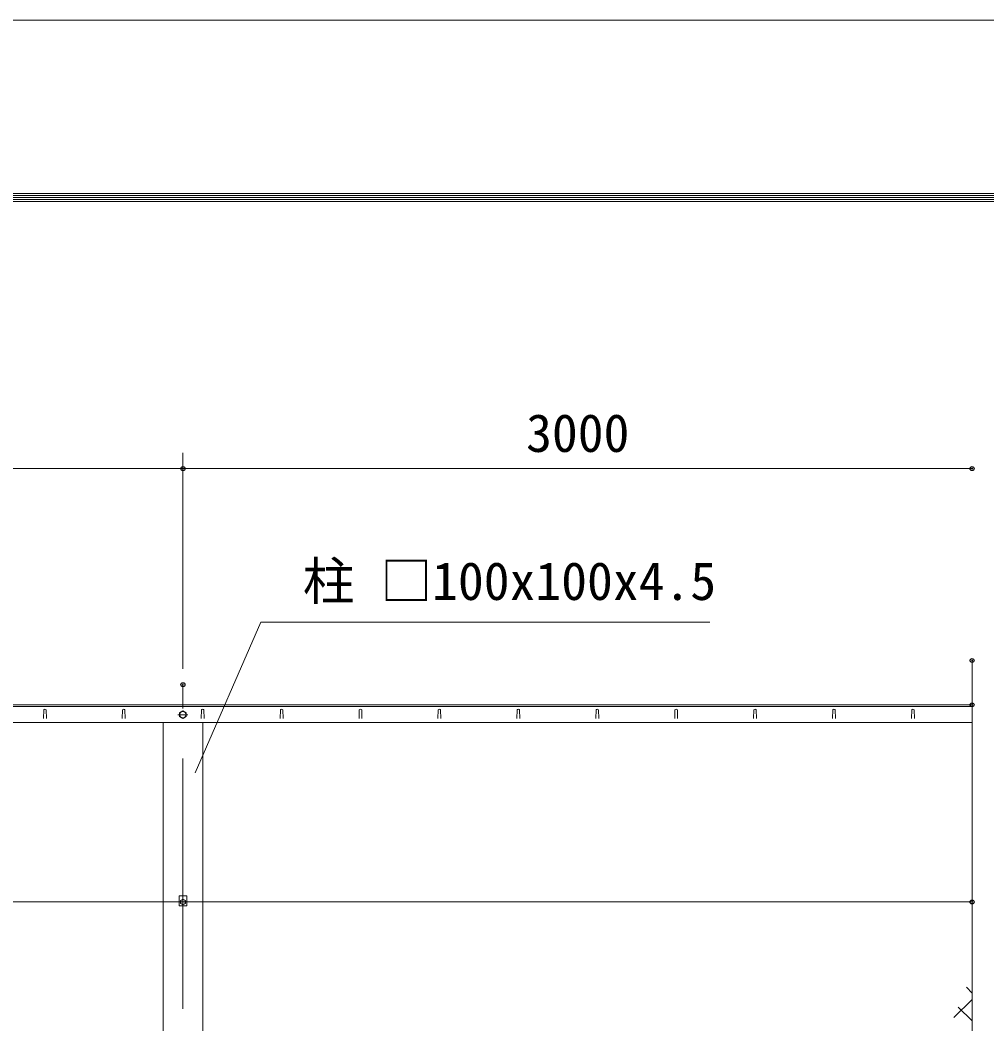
# Model space of a CAD drawing. Units: millimetres at full size; some dimension numbers follow another scale. Extents: x -8400 to 8400, y -5940 to 5940.
# Drawn here: x -4104 to -1653, y 3394 to 5940 of the extents above; entities that cross this region are included whole.
import ezdxf
from ezdxf.enums import TextEntityAlignment as Align

# ---------------------------------------------------------------- set-up
doc = ezdxf.new("R2010")
doc.units = ezdxf.units.MM
doc.header["$LTSCALE"] = 20
doc.header["$PDMODE"] = 32
doc.header["$PDSIZE"] = 10
doc.linetypes.add('USER1', pattern=[50.8, 31.75, -6.35, 6.35, -6.35])
for name, color, linetype, lineweight in [('0-0_D-STR1', 1, 'Continuous', 18), ('0-1_D-BMK', 2, 'USER1', 13), ('0-3_D-STR3', 3, 'Continuous', 13), ('0-4_D-STR-DIM', 7, 'Continuous', 13), ('0-8_D-STR-TXT', 7, 'Continuous', 13), ('0-B_D-STR2', 7, 'Continuous', 13), ('0-C_D-TTL', 7, 'Continuous', 18)]:
    doc.layers.add(name, color=color, linetype=linetype, lineweight=lineweight)
doc.layers.add('0-7_Defpoints', color=253, linetype='Continuous')
doc.styles.add('ＭＳ ゴシック', font='')
doc.styles.get('ＭＳ ゴシック').set_extended_font_data('MS Gothic')

msp = doc.modelspace()

# ---------------------------------------------------------------- linework, layer by layer
at = {"layer": '0-0_D-STR1'}
for p, q in [((-6740.7, 4203.61), (-1690.7, 4203.61)), ((-6740.7, 4199.61), (-1690.7, 4199.61)), ((-4043.7, 4190.48), (-4044.45, 4168.98)), ((-4037.7, 4190.48), (-4036.95, 4168.98)), ((-3843.7, 4190.48), (-3844.45, 4168.98)), ((-3837.7, 4190.48), (-3836.95, 4168.98)), ((-3643.7, 4190.48), (-3644.45, 4168.98)), ((-3637.7, 4190.48), (-3636.95, 4168.98)), ((-3443.7, 4190.48), (-3444.45, 4168.98)), ((-3437.7, 4190.48), (-3436.95, 4168.98)), ((-3243.7, 4190.48), (-3244.45, 4168.98)), ((-3237.7, 4190.48), (-3236.95, 4168.98)), ((-3043.7, 4190.48), (-3044.45, 4168.98)), ((-3037.7, 4190.48), (-3036.95, 4168.98)), ((-2843.7, 4190.48), (-2844.45, 4168.98)), ((-2837.7, 4190.48), (-2836.95, 4168.98)), ((-2643.7, 4190.48), (-2644.45, 4168.98)), ((-2637.7, 4190.48), (-2636.95, 4168.98)), ((-2443.7, 4190.48), (-2444.45, 4168.98)), ((-2437.7, 4190.48), (-2436.95, 4168.98)), ((-2243.7, 4190.48), (-2244.45, 4168.98)), ((-2237.7, 4190.48), (-2236.95, 4168.98)), ((-2043.7, 4190.48), (-2044.45, 4168.98)), ((-2037.7, 4190.48), (-2036.95, 4168.98)), ((-1843.7, 4190.48), (-1844.45, 4168.98)), ((-1837.7, 4190.48), (-1836.95, 4168.98)), ((-6740.7, 4158.61), (-1690.7, 4158.61)), ((-3740.7, 4158.61), (-3740.7, 1248.61)), ((-3640.7, 1248.61), (-3640.7, 4158.61))]:
    msp.add_line(p, q, dxfattribs=at)
for centre in [(-4040.7, 4189.23), (-3840.7, 4189.23), (-3640.7, 4189.23), (-3440.7, 4189.23), (-3240.7, 4189.23), (-3040.7, 4189.23), (-2840.7, 4189.23), (-2640.7, 4189.23), (-2440.7, 4189.23), (-2240.7, 4189.23), (-2040.7, 4189.23), (-1840.7, 4189.23)]:
    msp.add_arc(centre, 3.25, 22.61986, 157.38014, dxfattribs=at)
at = {"layer": '0-1_D-BMK'}
for p, q in [((-3690.7, -1647.39), (-3690.7, 4254.61)), ((-3677.95, 4178.61), (-3703.45, 4178.61)), ((-3700.7, 3703.61), (-3680.7, 3703.61))]:
    msp.add_line(p, q, dxfattribs=at)
at = {"layer": '0-3_D-STR3'}
for p, q in [((-3690.7, 4168.79), (-3699.2, 4173.7)), ((-3682.2, 4173.7), (-3690.7, 4168.79)), ((-3681.2, 3719.61), (-3700.2, 3719.61)), ((-3700.2, 3719.61), (-3700.2, 3693.61)), ((-3681.2, 3719.61), (-3681.2, 3693.61)), ((-6673.5, 3703.61), (-3700.2, 3703.61)), ((-3681.2, 3693.61), (-3700.2, 3693.61)), ((-3697.2, 3707.36), (-3690.7, 3711.12)), ((-3697.2, 3699.86), (-3697.2, 3707.36)), ((-3690.7, 3696.1), (-3697.2, 3699.86)), ((-3690.7, 3711.12), (-3684.2, 3707.36)), ((-3684.2, 3699.86), (-3690.7, 3696.1)), ((-3684.2, 3707.36), (-3684.2, 3699.86)), ((-3681.2, 3703.61), (-1690.7, 3703.61))]:
    msp.add_line(p, q, dxfattribs=at)
for points in [[(-3699.2, 4173.7), (-3699.2, 4183.52), (-3690.7, 4188.42)], [(-3690.7, 4188.42), (-3682.2, 4183.52), (-3682.2, 4173.7)]]:
    msp.add_lwpolyline(points, dxfattribs=at)
for centre, radius in [((-3690.7, 4178.61), 8.25), ((-3690.7, 3703.61), 6.25)]:
    msp.add_circle(centre, radius, dxfattribs=at)
at = {"layer": '0-4_D-STR-DIM'}
for p, q in [((-3690.7, 4294.61), (-3690.7, 4842.55)), ((-3690.7, 4294.61), (-3690.7, 4842.55)), ((-6690.7, 4802.55), (-3690.7, 4802.55)), ((-3690.7, 4802.55), (-1690.7, 4802.55)), ((-1690.7, 2729.26), (-1690.7, 4316.02))]:
    msp.add_line(p, q, dxfattribs=at)
at = {"layer": '0-7_Defpoints'}
for p in [(-3690.7, 4802.55), (-1690.7, 4802.55), (-1690.7, 4316.02), (-3690.7, 4254.61), (-1690.7, 4203.61), (-1690.7, 3703.61)]:
    msp.add_point(p, dxfattribs=at)
at = {"layer": '0-8_D-STR-TXT'}
msp.add_lwpolyline([(-2355.08, 4413.4), (-3492.97, 4413.4), (-3659.38, 4030.96)], dxfattribs=at)
at = {"layer": '0-B_D-STR2'}
for p, q in [((-1690.7, 3472.73), (-1705.18, 3487.21)), ((-1736.53, 3410.47), (-1690.7, 3456.31)), ((-1690.7, 3402.02), (-1725.69, 3437.01))]:
    msp.add_line(p, q, dxfattribs=at)
at = {"layer": '0-C_D-TTL', "color": 2}
msp.add_lwpolyline([(-8400, 5940), (8400, 5940), (8400, -5940), (-8400, -5940)], close=True, dxfattribs=at)
at = {"layer": '0-C_D-TTL'}
for points in [[(-7860, 5500), (7860, 5500), (7860, -5500), (-7860, -5500)], [(-7855, 5495), (7855, 5495), (7855, -5495), (-7855, -5495)], [(-7850, 5490), (7850, 5490), (7850, -5490), (-7850, -5490)], [(-7845, 5485), (7845, 5485), (7845, -5485), (-7845, -5485)], [(-7840, 5480), (7840, 5480), (7840, -5480), (-7840, -5480)]]:
    msp.add_lwpolyline(points, close=True, dxfattribs=at)

# ---------------------------------------------------------------- texts
at = {"layer": '0-4_D-STR-DIM', "style": 'ＭＳ ゴシック'}
msp.add_text('3000', height=96.19, dxfattribs=at).set_placement((-2820.99, 4816.05), align=Align.BOTTOM_LEFT)
at = {"layer": '0-8_D-STR-TXT', "style": 'ＭＳ ゴシック'}
msp.add_text('柱 □100x100x4.5', height=96.19, dxfattribs=at).set_placement((-3387.06, 4440.6), align=Align.BOTTOM_LEFT)

doc.saveas('drawing.dxf')
